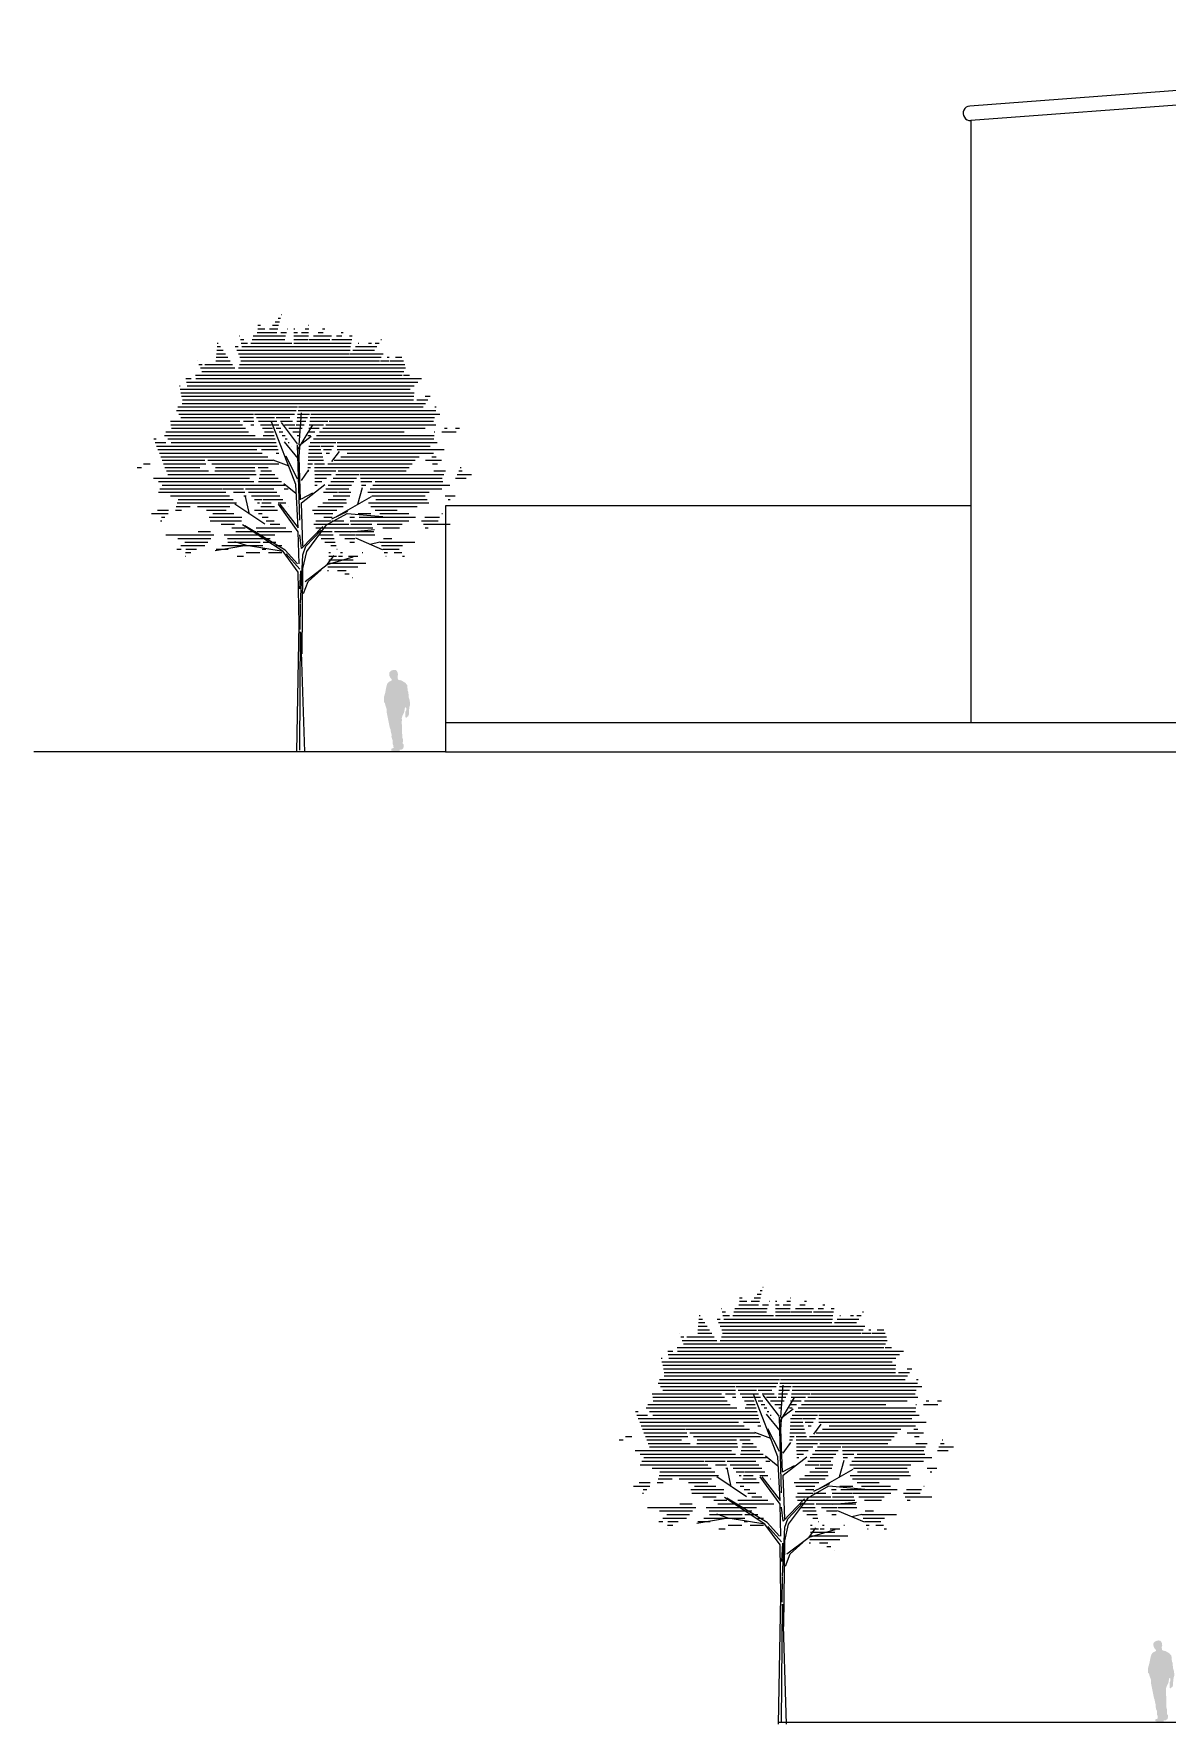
# Model space of a CAD drawing. Header units: inches. Extents: x 0 to 109, y 0 to 144.
# Drawn here: x 3.28 to 26.81, y 8.95 to 44.03 of the extents above; entities that cross this region are included whole.
import ezdxf

# ---------------------------------------------------------------- set-up
doc = ezdxf.new("R2010")
doc.units = ezdxf.units.IN
doc.header["$MEASUREMENT"] = 0
doc.layers.add('M_ELEV 2', color=251, linetype='Continuous', lineweight=15)
doc.layers.add('M_FURNITURE', color=250, linetype='Continuous', lineweight=5, transparency=0.1)

# ---------------------------------------------------------------- blocks, each defined once
blk = doc.blocks.new('*X2')
at = {"color": 0, "linetype": 'ByBlock'}
for p, q in [((7.465, 14.3), (7.472, 14.3)), ((6.788, 13.8), (7.343, 13.8)), ((6.81, 14), (6.88, 14)), ((6.81, 13.9), (7.01, 13.9)), ((7.138, 13.9), (7.369, 13.9)), ((7.22, 14), (7.395, 14)), ((7.302, 14.1), (7.42, 14.1)), ((7.384, 14.2), (7.446, 14.2)), ((7.453, 13.8), (7.618, 13.8)), ((7.64, 13.9), (7.646, 13.9)), ((7.819, 13.9), (7.852, 13.9)), ((7.819, 13.8), (7.922, 13.8)), ((8.038, 13.8), (8.238, 13.8)), ((8.138, 13.9), (8.243, 13.9)), ((8.238, 14), (8.248, 14)), ((8.506, 13.8), (8.651, 13.8)), ((8.634, 13.9), (8.693, 13.9)), ((9.156, 13.8), (9.211, 13.8)), ((5.661, 13.4), (5.763, 13.4)), ((5.668, 13.5), (5.697, 13.5)), ((6.175, 13.4), (6.259, 13.4)), ((6.296, 13.7), (6.305, 13.7)), ((6.318, 13.6), (6.413, 13.6)), ((6.341, 13.5), (6.52, 13.5)), ((6.363, 13.4), (9.422, 13.4)), ((6.616, 13.5), (7.767, 13.5)), ((6.646, 13.6), (7.567, 13.6)), ((6.677, 13.7), (7.589, 13.7)), ((7.819, 13.7), (8.233, 13.7)), ((7.819, 13.6), (8.228, 13.6)), ((7.819, 13.5), (9.438, 13.5)), ((8.251, 13.6), (8.838, 13.6)), ((8.379, 13.7), (8.888, 13.7)), ((8.889, 13.6), (9.453, 13.6)), ((9.023, 13.7), (9.17, 13.7)), ((9.389, 13.7), (9.468, 13.7)), ((9.557, 13.4), (10.161, 13.4)), ((9.632, 13.5), (9.652, 13.5)), ((9.929, 13.5), (10.013, 13.5)), ((10.112, 13.5), (10.228, 13.5)), ((10.272, 13.6), (10.294, 13.6)), ((5.113, 13), (5.114, 13)), ((5.153, 12.9), (5.243, 12.9)), ((5.322, 12.9), (6.096, 12.9)), ((5.63, 13), (6.03, 13)), ((5.637, 13.1), (5.963, 13.1)), ((5.645, 13.2), (5.896, 13.2)), ((5.653, 13.3), (5.83, 13.3)), ((6.218, 13.3), (9.407, 13.3)), ((6.261, 13.2), (9.392, 13.2)), ((6.296, 12.9), (10.948, 12.9)), ((6.304, 13.1), (10.285, 13.1)), ((6.329, 13), (10.235, 13)), ((9.408, 13.2), (10.335, 13.2)), ((9.483, 13.3), (10.095, 13.3)), ((10.263, 13), (10.504, 13)), ((10.448, 13.1), (10.504, 13.1)), ((10.535, 13), (10.907, 13)), ((10.685, 13.1), (10.865, 13.1)), ((4.784, 12.5), (4.931, 12.5)), ((4.801, 12.4), (11.314, 12.4)), ((5.053, 12.6), (10.873, 12.6)), ((5.062, 12.5), (11.419, 12.5)), ((5.193, 12.8), (6.163, 12.8)), ((5.233, 12.7), (10.918, 12.7)), ((6.263, 12.8), (10.964, 12.8)), ((10.908, 12.6), (11.084, 12.6)), ((4.6, 12.3), (4.626, 12.3)), ((4.621, 12.2), (11.102, 12.2)), ((4.643, 12.1), (11.21, 12.1)), ((4.665, 12), (11.202, 12)), ((4.687, 11.9), (11.195, 11.9)), ((4.817, 12.3), (11.208, 12.3)), ((11.282, 11.9), (11.595, 11.9)), ((11.522, 12), (11.658, 12)), ((4.519, 11.6), (7.885, 11.6)), ((4.556, 11.7), (7.928, 11.7)), ((4.581, 11.5), (6.684, 11.5)), ((4.68, 11.8), (11.531, 11.8)), ((6.715, 11.5), (7.842, 11.5)), ((7.93, 11.5), (8.261, 11.5)), ((7.943, 11.6), (8.311, 11.6)), ((7.956, 11.7), (11.467, 11.7)), ((8.299, 11.5), (11.937, 11.5)), ((8.312, 11.6), (11.82, 11.6)), ((11.79, 11.7), (11.835, 11.7)), ((4.221, 11), (6.544, 11)), ((4.351, 11.3), (6.301, 11.3)), ((4.364, 11.2), (6.382, 11.2)), ((4.378, 11.1), (6.463, 11.1)), ((4.644, 11.4), (6.689, 11.4)), ((6.408, 11.3), (6.694, 11.3)), ((6.608, 11.2), (6.7, 11.2)), ((6.772, 11.4), (7.283, 11.4)), ((6.828, 11.3), (7.342, 11.3)), ((6.885, 11.2), (7.196, 11.2)), ((6.942, 11.1), (7.222, 11.1)), ((6.998, 11), (7.248, 11)), ((7.244, 11.2), (7.4, 11.2)), ((7.328, 11.4), (7.714, 11.4)), ((7.328, 11.1), (7.459, 11.1)), ((7.413, 11), (7.517, 11)), ((7.445, 11.3), (7.782, 11.3)), ((7.563, 11.2), (7.851, 11.2)), ((7.681, 11.1), (8.061, 11.1)), ((7.799, 11), (8.011, 11)), ((7.89, 11.2), (8.111, 11.2)), ((7.903, 11.3), (8.161, 11.3)), ((7.917, 11.4), (8.211, 11.4)), ((8.229, 11), (8.415, 11)), ((8.243, 11.1), (8.538, 11.1)), ((8.257, 11.2), (8.661, 11.2)), ((8.271, 11.3), (8.784, 11.3)), ((8.285, 11.4), (11.782, 11.4)), ((8.55, 11), (10.926, 11)), ((8.638, 11.1), (11.525, 11.1)), ((8.726, 11.2), (11.823, 11.2)), ((8.815, 11.3), (11.751, 11.3)), ((11.77, 11), (11.793, 11)), ((11.99, 11), (12.392, 11)), ((12.065, 11.1), (12.137, 11.1)), ((12.378, 11.1), (12.492, 11.1)), ((3.878, 10.8), (3.948, 10.8)), ((3.918, 10.7), (4.219, 10.7)), ((3.957, 10.6), (7.353, 10.6)), ((3.997, 10.5), (6.782, 10.5)), ((4.18, 10.9), (6.735, 10.9)), ((4.274, 10.8), (7.301, 10.8)), ((4.368, 10.7), (7.327, 10.7)), ((6.914, 10.5), (7.379, 10.5)), ((6.961, 10.9), (7.274, 10.9)), ((7.497, 10.9), (7.576, 10.9)), ((7.581, 10.8), (7.634, 10.8)), ((7.666, 10.7), (7.693, 10.7)), ((7.75, 10.6), (7.752, 10.6)), ((7.917, 10.9), (7.961, 10.9)), ((8.216, 10.9), (8.292, 10.9)), ((8.241, 10.5), (8.585, 10.5)), ((8.246, 10.6), (8.559, 10.6)), ((8.285, 10.7), (9.004, 10.7)), ((8.374, 10.8), (11.76, 10.8)), ((8.462, 10.9), (11.771, 10.9)), ((8.579, 10.6), (8.944, 10.6)), ((8.657, 10.5), (8.884, 10.5)), ((9.043, 10.7), (11.86, 10.7)), ((9.043, 10.6), (11.658, 10.6)), ((9.043, 10.5), (12.057, 10.5)), ((3.415, 10), (3.533, 10)), ((3.592, 10.1), (3.776, 10.1)), ((4.037, 10.4), (6.936, 10.4)), ((4.076, 10.3), (5.289, 10.3)), ((4.116, 10.2), (5.319, 10.2)), ((4.155, 10.1), (5.35, 10.1)), ((4.195, 10), (5.176, 10)), ((5.3, 10.3), (7.09, 10.3)), ((5.406, 10.2), (7.245, 10.2)), ((5.512, 10.1), (6.702, 10.1)), ((5.618, 10), (6.721, 10)), ((6.702, 10.1), (7.399, 10.1)), ((6.815, 10), (7.102, 10)), ((7.325, 10.4), (7.405, 10.4)), ((8.215, 10), (8.296, 10)), ((8.22, 10.1), (8.346, 10.1)), ((8.225, 10.2), (8.396, 10.2)), ((8.23, 10.3), (8.637, 10.3)), ((8.236, 10.4), (8.611, 10.4)), ((8.4, 10.2), (8.663, 10.2)), ((8.402, 10.1), (8.689, 10.1)), ((8.405, 10), (9.132, 10)), ((8.736, 10.4), (8.824, 10.4)), ((8.778, 10.1), (11.156, 10.1)), ((8.962, 10.2), (11.241, 10.2)), ((9.141, 10), (11.071, 10)), ((9.145, 10.3), (11.349, 10.3)), ((9.328, 10.4), (11.759, 10.4)), ((11.529, 10.2), (11.984, 10.2)), ((11.711, 10.3), (11.827, 10.3)), ((11.729, 10.1), (11.865, 10.1)), ((12.508, 10), (12.534, 10)), ((3.869, 9.7), (6.579, 9.7)), ((4.011, 9.6), (6.693, 9.6)), ((4.234, 9.9), (5.421, 9.9)), ((4.274, 9.8), (6.758, 9.8)), ((5.602, 9.9), (6.739, 9.9)), ((6.83, 9.6), (7.475, 9.6)), ((6.85, 9.7), (7.382, 9.7)), ((6.87, 9.8), (7.288, 9.8)), ((6.89, 9.9), (7.195, 9.9)), ((8.21, 9.9), (8.246, 9.9)), ((8.408, 9.9), (9.002, 9.9)), ((8.411, 9.8), (8.871, 9.8)), ((8.414, 9.7), (8.74, 9.7)), ((8.416, 9.6), (8.61, 9.6)), ((8.863, 9.6), (9.517, 9.6)), ((8.933, 9.7), (9.587, 9.7)), ((9.002, 9.8), (9.658, 9.8)), ((9.072, 9.9), (10.986, 9.9)), ((9.692, 9.8), (12.046, 9.8)), ((9.703, 9.7), (11.999, 9.7)), ((9.713, 9.6), (10.021, 9.6)), ((10.116, 9.6), (12.019, 9.6)), ((11.767, 9.9), (12.093, 9.9)), ((12.377, 9.7), (12.676, 9.7)), ((12.421, 9.8), (12.826, 9.8)), ((12.464, 9.9), (12.564, 9.9)), ((4.011, 9.3), (5.912, 9.3)), ((4.052, 9.4), (5.812, 9.4)), ((4.113, 9.5), (6.365, 9.5)), ((4.349, 9.2), (6.012, 9.2)), ((4.567, 9.1), (6.112, 9.1)), ((5.836, 9.4), (6.403, 9.4)), ((6.127, 9.3), (6.441, 9.3)), ((6.375, 9.5), (6.808, 9.5)), ((6.417, 9.2), (6.478, 9.2)), ((6.459, 9.4), (7.261, 9.4)), ((6.544, 9.3), (7.346, 9.3)), ((6.629, 9.2), (7.432, 9.2)), ((6.713, 9.1), (6.924, 9.1)), ((6.81, 9.5), (7.568, 9.5)), ((6.946, 9.1), (7.517, 9.1)), ((7.549, 9.4), (7.662, 9.4)), ((8.419, 9.5), (8.479, 9.5)), ((8.655, 9.3), (9.051, 9.3)), ((8.725, 9.4), (9.375, 9.4)), ((8.787, 9.1), (9.296, 9.1)), ((8.794, 9.5), (9.446, 9.5)), ((8.933, 9.2), (9.404, 9.2)), ((9.079, 9.3), (9.429, 9.3)), ((9.724, 9.5), (9.847, 9.5)), ((9.908, 9.3), (11.63, 9.3)), ((9.971, 9.4), (11.99, 9.4)), ((10.018, 9.2), (11.523, 9.2)), ((10.043, 9.5), (12.219, 9.5)), ((10.128, 9.1), (11.573, 9.1)), ((12.086, 9.2), (12.361, 9.2)), ((12.171, 9.1), (12.222, 9.1)), ((3.818, 8.7), (4.281, 8.7)), ((3.985, 8.8), (4.29, 8.8)), ((4.094, 8.6), (4.194, 8.6)), ((4.488, 8.8), (4.656, 8.8)), ((4.514, 8.9), (4.906, 8.9)), ((4.54, 9), (6.212, 9)), ((5.107, 8.9), (6.017, 8.9)), ((5.367, 8.8), (5.915, 8.8)), ((5.439, 8.6), (6.361, 8.6)), ((5.539, 8.7), (6.138, 8.7)), ((6.714, 8.8), (7.362, 8.8)), ((6.798, 9), (6.857, 9)), ((6.824, 8.7), (6.93, 8.7)), ((6.896, 8.9), (7.275, 8.9)), ((6.921, 9), (7.188, 9)), ((6.934, 8.6), (7.097, 8.6)), ((7.38, 9), (7.602, 9)), ((7.679, 8.9), (7.687, 8.9)), ((8.349, 8.8), (9.035, 8.8)), ((8.395, 8.7), (8.925, 8.7)), ((8.495, 8.9), (9.216, 8.9)), ((8.641, 9), (9.304, 9)), ((8.667, 8.6), (8.9, 8.6)), ((9.398, 8.6), (9.53, 8.6)), ((9.631, 8.7), (9.993, 8.7)), ((9.661, 8.6), (11.249, 8.6)), ((9.924, 9), (11.623, 9)), ((9.987, 8.9), (11.299, 8.9)), ((10.116, 8.8), (10.736, 8.8)), ((10.244, 8.7), (11.058, 8.7)), ((11.511, 8.6), (11.928, 8.6)), ((11.994, 8.7), (12.006, 8.7)), ((4.072, 8.5), (4.107, 8.5)), ((4.216, 8.1), (5.572, 8.1)), ((5.129, 8.2), (5.474, 8.2)), ((5.465, 8.5), (6.353, 8.5)), ((5.773, 8.4), (6.15, 8.4)), ((5.865, 8.1), (7.286, 8.1)), ((6.08, 8.3), (6.45, 8.3)), ((6.192, 8.2), (6.75, 8.2)), ((6.763, 8.3), (7.601, 8.3)), ((6.785, 8.2), (7.769, 8.2)), ((7.044, 8.5), (7.265, 8.5)), ((7.153, 8.4), (7.433, 8.4)), ((8.389, 8.4), (9.373, 8.4)), ((8.439, 8.5), (8.875, 8.5)), ((8.439, 8.3), (10.049, 8.3)), ((8.489, 8.2), (8.907, 8.2)), ((8.539, 8.1), (8.934, 8.1)), ((8.907, 8.5), (9.233, 8.5)), ((8.968, 8.2), (10.077, 8.2)), ((9.113, 8.1), (9.559, 8.1)), ((9.412, 8.5), (9.991, 8.5)), ((9.425, 8.4), (10.02, 8.4)), ((9.58, 8.1), (10.106, 8.1)), ((10.004, 8.5), (11.063, 8.5)), ((10.166, 8.4), (10.877, 8.4)), ((10.328, 8.3), (10.8, 8.3)), ((11.422, 8.5), (11.89, 8.5)), ((11.472, 8.4), (12.224, 8.4)), ((11.522, 8.3), (11.607, 8.3)), ((4.53, 7.7), (4.65, 7.7)), ((4.553, 8), (5.486, 8)), ((4.643, 7.8), (5.241, 7.8)), ((4.756, 7.9), (5.4, 7.9)), ((4.785, 7.7), (5.083, 7.7)), ((5.241, 7.8), (5.315, 7.8)), ((5.632, 7.7), (5.976, 7.7)), ((5.798, 7.8), (6.953, 7.8)), ((5.953, 8), (7.156, 8)), ((5.965, 7.9), (6.876, 7.9)), ((6.936, 7.7), (7.031, 7.7)), ((6.96, 7.9), (7.32, 7.9)), ((7.319, 7.8), (7.485, 7.8)), ((8.59, 8), (8.961, 8)), ((8.699, 7.9), (8.988, 7.9)), ((8.866, 7.8), (9.015, 7.8)), ((9.032, 7.7), (9.042, 7.7)), ((9.258, 8), (9.544, 8)), ((9.403, 7.9), (9.528, 7.9)), ((10.253, 7.9), (11.229, 7.9)), ((10.292, 7.8), (10.887, 7.8)), ((10.332, 7.7), (10.786, 7.7)), ((10.348, 8), (10.578, 8)), ((4.768, 7.5), (4.769, 7.5)), ((4.777, 7.6), (4.926, 7.6)), ((6.223, 7.5), (6.403, 7.5)), ((6.485, 7.6), (6.867, 7.6)), ((7.109, 7.6), (7.482, 7.6)), ((8.782, 7.2), (9.626, 7.2)), ((8.795, 7.3), (9.851, 7.3)), ((8.808, 7.6), (8.856, 7.6)), ((8.808, 7.5), (9.027, 7.5)), ((8.808, 7.4), (9.491, 7.4)), ((9.078, 7.5), (9.194, 7.5)), ((9.138, 7.6), (9.194, 7.6)), ((9.36, 7.5), (9.627, 7.5)), ((9.745, 7.6), (9.764, 7.6)), ((10.371, 7.6), (10.459, 7.6)), ((10.41, 7.5), (10.426, 7.5)), ((10.648, 7.6), (10.864, 7.6)), ((10.878, 7.5), (10.943, 7.5)), ((8.768, 7.1), (8.801, 7.1)), ((9.054, 7.1), (9.292, 7.1)), ((9.261, 7), (9.381, 7)), ((9.469, 6.9), (9.471, 6.9))]:
    blk.add_line(p, q, dxfattribs=at)

msp = doc.modelspace()

# ---------------------------------------------------------------- hatches: boundary and pattern name
at = {"layer": 'M_FURNITURE', "transparency": 33554633}
for points in [[(10.711, 30.818), (10.762, 30.831), (10.796, 30.828), (10.82, 30.807), (10.837, 30.773), (10.844, 30.722), (10.834, 30.702), (10.834, 30.675), (10.844, 30.627), (10.885, 30.614), (10.902, 30.617), (10.994, 30.563), (11.035, 30.515), (11.045, 30.396), (11.058, 30.369), (11.069, 30.25), (11.086, 30.202), (11.092, 30.148), (11.092, 30.094), (11.079, 30.053), (11.075, 30.012), (11.069, 29.951), (11.069, 29.9), (11.055, 29.869), (11.031, 29.852), (11.021, 29.835), (10.997, 29.849), (10.997, 29.917), (10.997, 29.954), (11.014, 29.995), (11.014, 30.036), (10.997, 30.053), (10.99, 30.053), (10.97, 29.944), (10.936, 29.879), (10.922, 29.828), (10.926, 29.781), (10.919, 29.743), (10.929, 29.638), (10.929, 29.526), (10.933, 29.434), (10.946, 29.387), (10.943, 29.302), (10.963, 29.278), (10.963, 29.24), (10.953, 29.203), (10.916, 29.172), (10.878, 29.176), (10.875, 29.155), (10.875, 29.142), (10.749, 29.142), (10.701, 29.159), (10.705, 29.195), (10.752, 29.21), (10.749, 29.24), (10.745, 29.271), (10.735, 29.288), (10.735, 29.373), (10.722, 29.39), (10.708, 29.451), (10.711, 29.485), (10.694, 29.55), (10.688, 29.597), (10.674, 29.628), (10.609, 29.951), (10.609, 30.015), (10.582, 30.094), (10.569, 30.145), (10.552, 30.158), (10.552, 30.267), (10.562, 30.298), (10.582, 30.369), (10.589, 30.413), (10.602, 30.481), (10.619, 30.541), (10.644, 30.572), (10.675, 30.593), (10.689, 30.599), (10.716, 30.611), (10.708, 30.645), (10.689, 30.662), (10.678, 30.678), (10.666, 30.706), (10.662, 30.726), (10.661, 30.754), (10.663, 30.774), (10.687, 30.801)], [(26.576, 10.675), (26.627, 10.688), (26.661, 10.685), (26.685, 10.665), (26.702, 10.631), (26.709, 10.58), (26.699, 10.559), (26.699, 10.532), (26.709, 10.485), (26.75, 10.471), (26.767, 10.474), (26.858, 10.42), (26.899, 10.372), (26.91, 10.253), (26.923, 10.226), (26.933, 10.107), (26.95, 10.06), (26.957, 10.005), (26.957, 9.951), (26.944, 9.91), (26.94, 9.869), (26.933, 9.808), (26.933, 9.757), (26.92, 9.727), (26.896, 9.71), (26.886, 9.693), (26.862, 9.706), (26.862, 9.774), (26.862, 9.812), (26.879, 9.852), (26.879, 9.893), (26.862, 9.91), (26.855, 9.91), (26.835, 9.801), (26.801, 9.737), (26.787, 9.686), (26.79, 9.638), (26.784, 9.601), (26.794, 9.495), (26.794, 9.383), (26.797, 9.291), (26.811, 9.244), (26.807, 9.159), (26.828, 9.135), (26.828, 9.098), (26.818, 9.06), (26.78, 9.03), (26.743, 9.033), (26.739, 9.013), (26.739, 8.999), (26.614, 8.999), (26.566, 9.016), (26.569, 9.052), (26.617, 9.067), (26.614, 9.098), (26.61, 9.128), (26.6, 9.145), (26.6, 9.23), (26.586, 9.247), (26.573, 9.308), (26.576, 9.342), (26.559, 9.407), (26.552, 9.455), (26.539, 9.485), (26.474, 9.808), (26.474, 9.873), (26.447, 9.951), (26.433, 10.002), (26.416, 10.015), (26.416, 10.124), (26.426, 10.155), (26.454, 10.27), (26.466, 10.339), (26.484, 10.398), (26.508, 10.43), (26.54, 10.451), (26.554, 10.456), (26.581, 10.469), (26.573, 10.502), (26.553, 10.519), (26.543, 10.535), (26.53, 10.563), (26.527, 10.583), (26.526, 10.611), (26.527, 10.631), (26.552, 10.658)]]:
    msp.add_hatch(color=8, dxfattribs=at).paths.add_polyline_path(points)

# ---------------------------------------------------------------- linework, layer by layer
at = {"layer": 'M_ELEV 2'}
for p, q in [((42.739, 44.03), (22.714, 42.531)), ((42.761, 43.732), (22.736, 42.232)), ((22.736, 42.232), (22.736, 29.732)), ((11.827, 34.232), (11.827, 29.132)), ((22.736, 34.232), (11.827, 34.232)), ((11.827, 34.232), (11.827, 29.132)), ((96.472, 29.732), (11.827, 29.732)), ((11.827, 29.732), (11.827, 29.132)), ((11.827, 29.132), (3.283, 29.132)), ((11.827, 29.132), (11.827, 29.132)), ((11.827, 29.132), (96.472, 29.132)), ((18.745, 8.989), (81.848, 8.989))]:
    msp.add_line(p, q, dxfattribs=at)
msp.add_arc((22.725, 42.382), 0.15, 94.2814, 274.2814, dxfattribs=at)
at = {"layer": 'M_FURNITURE'}
for p, q in [((8.79, 35.502), (8.837, 36.168)), ((8.726, 34.678), (8.219, 35.978)), ((8.758, 35.518), (8.425, 35.962)), ((8.758, 35.391), (9.074, 35.914)), ((8.773, 35.217), (8.489, 35.566)), ((8.805, 33.934), (8.758, 35.502)), ((8.79, 35.486), (9.043, 35.677)), ((8.79, 35.248), (8.805, 35.454)), ((8.584, 35.058), (8.251, 35.185)), ((8.758, 34.789), (8.52, 35.264)), ((8.821, 34.361), (8.79, 35.248)), ((9.471, 35.153), (9.629, 35.359)), ((8.837, 34.757), (8.996, 34.979)), ((7.76, 34.06), (7.681, 34.425)), ((8.726, 34.488), (8.473, 34.694)), ((8.773, 33.775), (8.726, 34.678)), ((8.837, 34.298), (9.328, 34.678)), ((8.837, 34.377), (9.074, 34.504)), ((9.566, 34.012), (10.294, 34.425)), ((10.009, 34.266), (10.104, 34.615)), ((8.077, 33.854), (7.459, 34.266)), ((8.773, 33.696), (8.362, 34.266)), ((8.394, 34.266), (8.773, 33.775)), ((8.869, 33.395), (8.837, 34.298)), ((9.36, 33.839), (9.787, 34.076)), ((9.471, 33.965), (9.803, 34.124)), ((9.787, 34.076), (10.532, 34.012)), ((8.457, 33.284), (7.617, 33.839)), ((8.504, 33.315), (7.665, 33.822)), ((8.79, 33.03), (8.773, 33.696)), ((8.837, 33.347), (9.28, 33.807)), ((8.932, 33.395), (9.249, 33.727)), ((8.948, 33.284), (9.36, 33.839)), ((9.867, 33.696), (10.358, 33.743)), ((7.697, 33.41), (7.047, 33.3)), ((7.697, 33.41), (7.459, 33.49)), ((8.457, 33.284), (7.697, 33.41)), ((8.837, 33.347), (8.805, 33.632)), ((8.869, 33.22), (8.932, 33.395)), ((9.962, 33.569), (10.516, 33.331)), ((10.263, 33.442), (10.469, 33.49)), ((8.773, 32.856), (8.457, 33.284)), ((8.758, 33.03), (8.504, 33.315)), ((8.805, 32.919), (8.52, 33.236)), ((8.821, 32.206), (8.869, 33.22)), ((8.869, 32.935), (8.948, 33.284)), ((8.916, 32.666), (9.375, 33.014)), ((9.375, 33.014), (9.518, 33.205)), ((9.375, 33.014), (9.914, 33.173)), ((8.79, 31.778), (8.773, 32.856)), ((8.808, 32.509), (8.828, 32.889)), ((8.853, 31.161), (8.869, 32.935)), ((8.884, 32.412), (8.979, 32.666)), ((8.979, 32.666), (9.249, 32.904)), ((8.815, 31.666), (8.821, 32.192)), ((8.742, 29.132), (8.79, 31.778)), ((8.805, 29.164), (8.821, 31.62)), ((8.821, 31.62), (8.901, 29.132)), ((18.728, 14.496), (18.221, 15.796)), ((18.792, 15.32), (18.839, 15.986)), ((18.76, 15.336), (18.427, 15.78)), ((18.76, 15.209), (19.077, 15.732)), ((18.792, 15.304), (19.045, 15.495)), ((18.776, 15.035), (18.491, 15.384)), ((18.807, 13.752), (18.76, 15.32)), ((18.792, 15.067), (18.807, 15.273)), ((19.473, 14.972), (19.631, 15.178)), ((18.586, 14.877), (18.253, 15.003)), ((18.76, 14.607), (18.522, 15.083)), ((18.823, 14.18), (18.792, 15.067)), ((18.839, 14.576), (18.998, 14.797)), ((18.728, 14.306), (18.475, 14.512)), ((18.776, 13.593), (18.728, 14.496)), ((18.839, 14.116), (19.33, 14.496)), ((20.011, 14.085), (20.106, 14.433)), ((18.079, 13.672), (17.461, 14.085)), ((17.762, 13.878), (17.683, 14.243)), ((18.776, 13.514), (18.364, 14.085)), ((18.396, 14.085), (18.776, 13.593)), ((18.839, 14.195), (19.077, 14.322)), ((18.871, 13.213), (18.839, 14.116)), ((19.568, 13.831), (20.296, 14.243)), ((19.362, 13.657), (19.789, 13.894)), ((19.473, 13.783), (19.805, 13.942)), ((19.789, 13.894), (20.534, 13.831)), ((18.459, 13.102), (17.619, 13.657)), ((18.506, 13.134), (17.667, 13.641)), ((18.792, 12.849), (18.776, 13.514)), ((18.839, 13.165), (18.807, 13.451)), ((18.839, 13.165), (19.282, 13.625)), ((18.934, 13.213), (19.251, 13.546)), ((18.95, 13.102), (19.362, 13.657)), ((19.869, 13.514), (20.36, 13.561)), ((19.964, 13.387), (20.518, 13.15)), ((17.699, 13.229), (17.049, 13.118)), ((17.699, 13.229), (17.461, 13.308)), ((18.459, 13.102), (17.699, 13.229)), ((18.776, 12.674), (18.459, 13.102)), ((18.76, 12.849), (18.506, 13.134)), ((18.807, 12.738), (18.522, 13.055)), ((18.823, 12.024), (18.871, 13.039)), ((18.871, 13.039), (18.934, 13.213)), ((18.871, 12.754), (18.95, 13.102)), ((19.377, 12.833), (19.52, 13.023)), ((19.377, 12.833), (19.916, 12.991)), ((20.265, 13.26), (20.471, 13.308)), ((18.792, 11.597), (18.776, 12.674)), ((18.81, 12.328), (18.83, 12.708)), ((18.855, 10.979), (18.871, 12.754)), ((18.918, 12.484), (19.377, 12.833)), ((18.982, 12.484), (19.251, 12.722)), ((18.887, 12.23), (18.982, 12.484)), ((18.817, 11.485), (18.823, 12.011)), ((18.744, 8.95), (18.792, 11.597)), ((18.807, 8.982), (18.823, 11.438)), ((18.823, 11.438), (18.903, 8.95))]:
    msp.add_line(p, q, dxfattribs=at)

# ---------------------------------------------------------------- block references
at = {"layer": 'M_FURNITURE', "xscale": 0.7373420534066585, "yscale": 0.7373420534066585, "zscale": 0.7373420534066585}
for p in [(2.913, 27.659), (12.915, 7.477)]:
    msp.add_blockref('*X2', p, dxfattribs=at)

doc.saveas('drawing.dxf')
